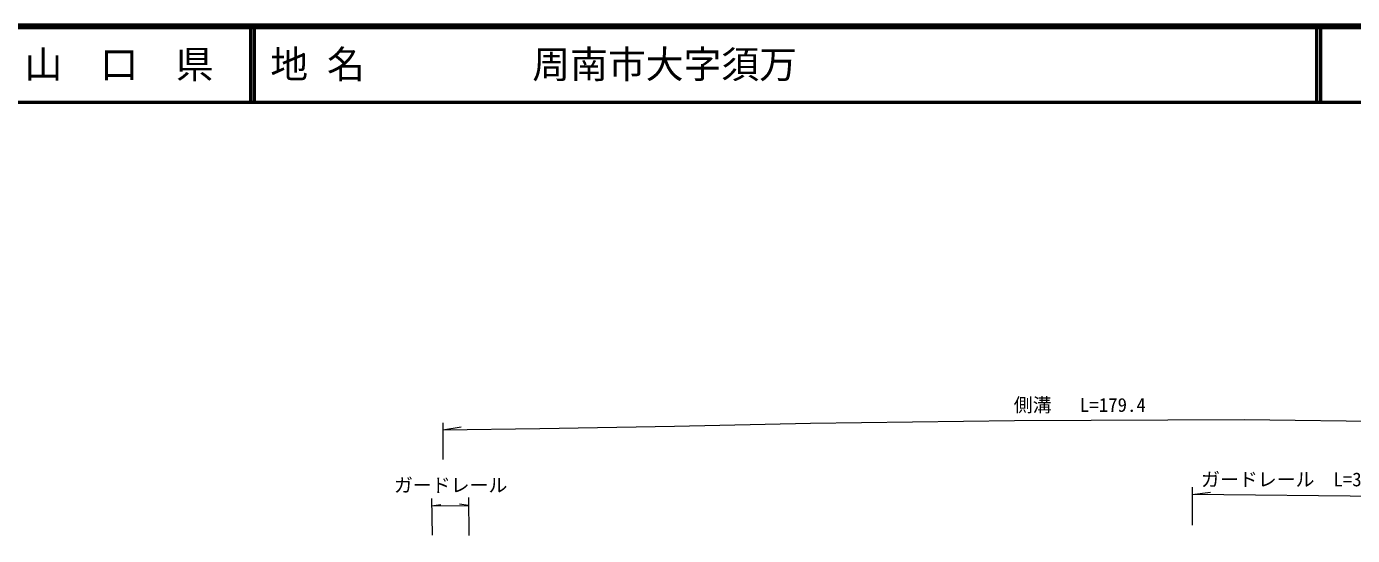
# Model space of a CAD drawing. Units: millimetres at full size, sheet at 1:1000; details may follow other scales. Extents: x 40000 to 680000, y 20000 to 380000.
# Drawn here: x 338143 to 513486, y 312676 to 380000 of the extents above; entities that cross this region are included whole.
import ezdxf
from ezdxf.enums import TextEntityAlignment as Align

# ---------------------------------------------------------------- set-up
doc = ezdxf.new("R2010")
doc.units = ezdxf.units.MM
doc.header["$LTSCALE"] = 1000
for name, color, linetype, lineweight in [('M-STR-HTXT', 7, 'Continuous', 13), ('M-TTL', 2, 'Continuous', 140), ('M-TTL-LINE', 7, 'Continuous', 50)]:
    doc.layers.add(name, color=color, linetype=linetype, lineweight=lineweight)
doc.layers.add('M-TTL-TXT', color=7, linetype='Continuous')
doc.styles.add('ＭＳ ゴシック', font='')
doc.styles.get('ＭＳ ゴシック').set_extended_font_data('MS Gothic')

msp = doc.modelspace()

# ---------------------------------------------------------------- linework, layer by layer
at = {"layer": 'M-STR-HTXT'}
for p, q in [((393183, 327581), (393205, 322742)), ((393187, 326651), (395613, 327029)), ((391687, 317558), (391774, 312706)), ((396593, 317698), (396648, 312676)), ((492273, 319057), (492273, 314043)), ((492273, 318100), (494708, 318416)), ((523802, 317774), (492273, 318100)), ((391704, 316610), (392918, 316794)), ((391704, 316610), (396605, 316663)), ((396605, 316663), (395387, 316821))]:
    msp.add_line(p, q, dxfattribs=at)
msp.add_lwpolyline([(393187, 326651), (406014, 326841), (423815, 327154), (441825, 327517), (468780, 327874), (499206, 328040), (519345, 327767), (538673, 327310), (558992, 326395), (575869, 325576)], dxfattribs=at)
at = {"layer": 'M-TTL'}
msp.add_line((680000, 380000), (40000, 380000), dxfattribs=at)
at = {"layer": 'M-TTL-LINE'}
for p, q in [((367750, 380000), (367750, 370000)), ((368250, 380000), (368250, 370000)), ((508747, 380000), (508747, 370000)), ((509247, 380000), (509247, 370000)), ((40000, 370000), (680000, 370000))]:
    msp.add_line(p, q, dxfattribs=at)

# ---------------------------------------------------------------- texts
at = {"layer": 'M-STR-HTXT', "style": 'ＭＳ ゴシック'}
for s, p in [('側溝   L=179.4', (477428, 328477)), ('ガードレール  L=30.9', (505949, 318627)), ('ガードレール', (394231, 317868))]:
    msp.add_text(s, height=1833, dxfattribs=at).set_placement(p, align=Align.BOTTOM_CENTER)
at = {"layer": 'M-TTL-TXT', "style": 'ＭＳ ゴシック'}
msp.add_text('山\u3000口\u3000県', height=3666, dxfattribs=at).set_placement((350375, 375000), align=Align.MIDDLE_CENTER)
for s, p in [('地 名', (370380, 375000)), ('周南市大字須万', (405024, 375000))]:
    msp.add_text(s, height=3666, dxfattribs=at).set_placement(p, align=Align.MIDDLE_LEFT)

doc.saveas('drawing.dxf')
